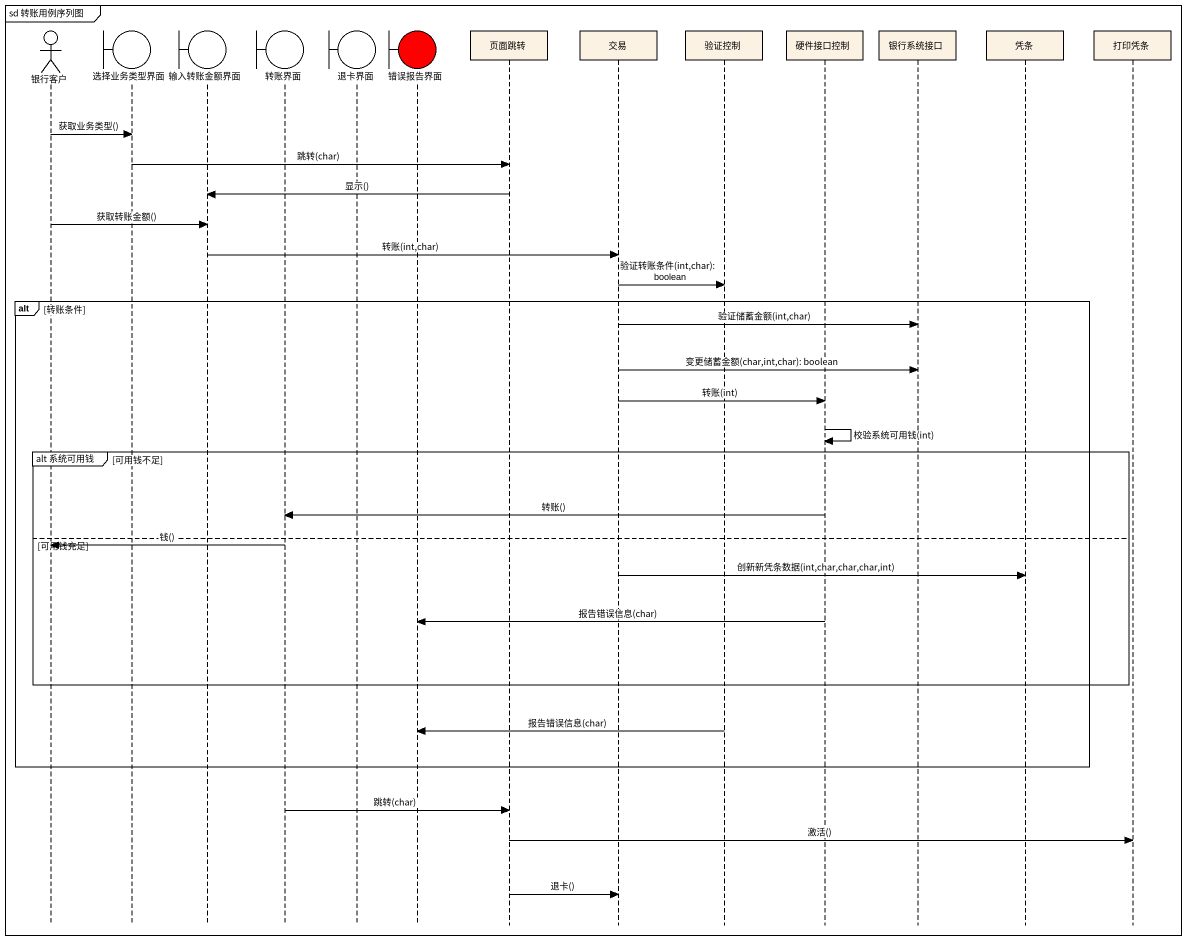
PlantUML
@startuml
mainframe sd 转账用例序列图
hide footbox
actor 银行客户
boundary 选择业务类型界面
boundary 输入转账金额界面
boundary 转账界面
boundary 退卡界面
boundary 错误报告界面 #FF0000
participant 页面跳转
participant 交易
participant 验证控制
participant 硬件接口控制
participant 银行系统接口
participant 凭条
participant 打印凭条

银行客户 -> 选择业务类型界面 : 获取业务类型()
选择业务类型界面 -> 页面跳转 : 跳转(char)
页面跳转 -> 输入转账金额界面 : 显示()
银行客户 -> 输入转账金额界面 : 获取转账金额()
输入转账金额界面 -> 交易 : 转账(int,char)
交易 -> 验证控制 : 验证转账条件(int,char): boolean
alt 转账条件
  交易 -> 银行系统接口 : 验证储蓄金额(int,char)
  交易 -> 银行系统接口 : 变更储蓄金额(char,int,char): boolean
  交易 -> 硬件接口控制 : 转账(int)
  硬件接口控制 -> 硬件接口控制 : 校验系统可用钱(int)
  group alt 系统可用钱 [可用钱不足]
    硬件接口控制 -> 转账界面 : 转账()
  else 可用钱充足
    转账界面 -> 银行客户 : 钱()
    交易 -> 凭条 : 创新新凭条数据(int,char,char,char,int)
    硬件接口控制 -> 错误报告界面 : 报告错误信息(char)
  end
  验证控制 -> 错误报告界面 : 报告错误信息(char)
end
转账界面 -> 页面跳转 : 跳转(char)
页面跳转 -> 打印凭条 : 激活()
页面跳转 -> 交易 : 退卡()
@enduml
